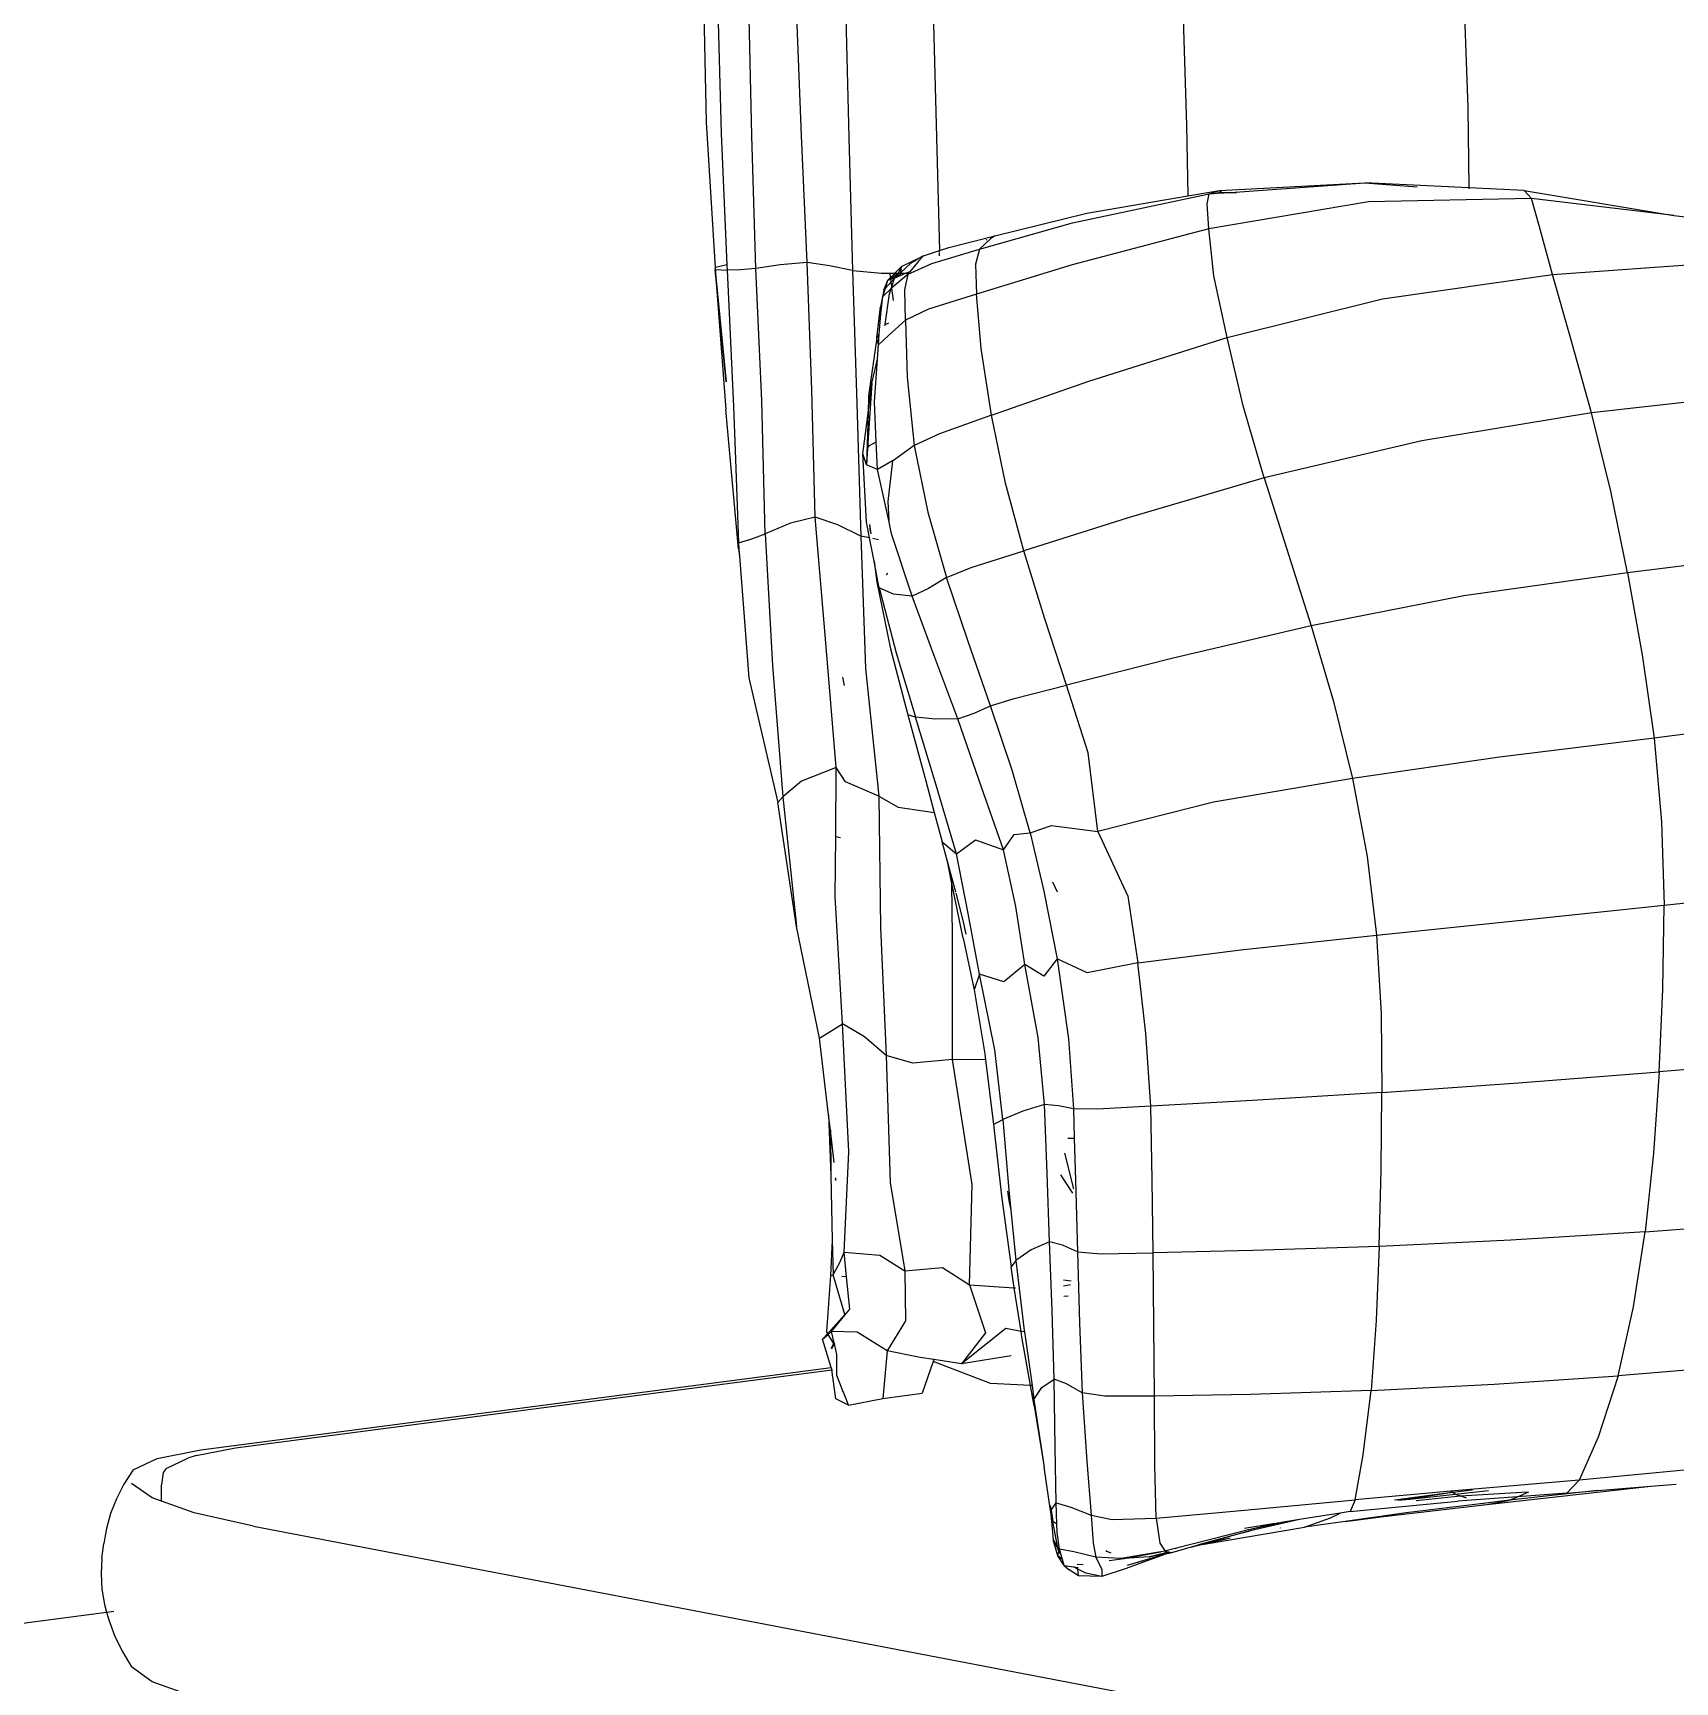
# Model space of a CAD drawing. Extents: x -10531 to 16009, y -6447 to 5372.
# Drawn here: x -3490.8 to -3018.1, y -2542.9 to -2068 of the extents above; entities that cross this region are included whole.
import ezdxf

# ---------------------------------------------------------------- set-up
doc = ezdxf.new("R2010")
doc.units = 0
doc.layers.get('0').update_dxf_attribs({"linetype": 'CONTINUOUS'})

msp = doc.modelspace()

# ---------------------------------------------------------------- linework, layer by layer
for p, q in [((-3079.32, -2044.89), (-3077.73, -2089.44)), ((-3297.86, -2051.71), (-3296.98, -2093.64)), ((-3160.1, -2052.31), (-3158.78, -2094.51)), ((-3293.73, -2057.52), (-3292.71, -2096.91)), ((-3283.87, -2097.6), (-3284.77, -2059.44)), ((-3269.57, -2097.49), (-3270.98, -2060.75)), ((-3256.86, -2059.69), (-3255.97, -2098.07)), ((-3231.74, -2058.07), (-3229.85, -2130.67)), ((-3296.98, -2093.64), (-3294.45, -2135.51)), ((-3077.73, -2089.44), (-3077.46, -2112.61)), ((-3292.71, -2096.91), (-3291.01, -2134.78)), ((-3282.72, -2135.79), (-3283.87, -2097.6)), ((-3267.91, -2134.14), (-3269.57, -2097.49)), ((-3255.97, -2098.07), (-3254.87, -2136.44)), ((-3158.78, -2094.51), (-3158.36, -2114.9)), ((-3149.21, -2113.32), (-3107.36, -2111.16)), ((-3146.04, -2113.89), (-3107.36, -2111.16)), ((-3107.36, -2111.16), (-3092.36, -2112.34)), ((-3077.46, -2112.61), (-3107.36, -2111.16)), ((-3061.5, -2113.38), (-3077.46, -2112.61)), ((-3077.46, -2112.61), (-3077.45, -2112.84)), ((-3191.57, -2122.67), (-3152.2, -2114.32)), ((-3187.47, -2119.9), (-3158.36, -2114.9)), ((-3158.36, -2114.9), (-3149.21, -2113.32)), ((-3152.81, -2117.24), (-3152.2, -2114.32)), ((-3152.33, -2124.35), (-3152.81, -2117.24)), ((-3106.36, -2116.63), (-3152.33, -2124.35)), ((-3152.2, -2114.32), (-3149.21, -2113.32)), ((-3152.2, -2114.32), (-3150.96, -2114.23)), ((-3151.15, -2114.26), (-3150.96, -2114.23)), ((-3150.96, -2114.23), (-3148.7, -2113.88)), ((-3150.96, -2114.23), (-3149.9, -2114.16)), ((-3149.9, -2114.16), (-3150.1, -2114.21)), ((-3148.7, -2113.88), (-3149.9, -2114.16)), ((-3149.9, -2114.16), (-3146.04, -2113.89)), ((-3149.21, -2113.32), (-3148.7, -2113.88)), ((-3148.7, -2113.88), (-3146.04, -2113.89)), ((-3146.04, -2113.89), (-3144.32, -2113.89)), ((-3059.45, -2115.64), (-3106.36, -2116.63)), ((-3061.5, -2113.38), (-3018.42, -2120.6)), ((-3061.5, -2113.38), (-3059.45, -2115.64)), ((-3057.16, -2123.82), (-3059.45, -2115.64)), ((-3018.42, -2120.6), (-3059.45, -2115.64)), ((-3213.92, -2126.41), (-3187.47, -2119.9)), ((-3018.42, -2120.6), (-2999.06, -2122.8)), ((-3227.12, -2129.78), (-3213.92, -2126.41)), ((-3218.34, -2130.3), (-3191.57, -2122.67)), ((-3215.14, -2127.26), (-3218.34, -2130.3)), ((-3213.92, -2126.41), (-3215.14, -2127.26)), ((-3152.33, -2124.35), (-3191.65, -2134.76)), ((-3150.89, -2137.96), (-3152.33, -2124.35)), ((-3053.38, -2137.57), (-3057.16, -2123.82)), ((-3234.45, -2132.15), (-3229.85, -2130.67)), ((-3232.09, -2134.42), (-3218.34, -2130.3)), ((-3229.85, -2130.67), (-3227.12, -2129.78)), ((-3229.84, -2131.22), (-3229.85, -2130.67)), ((-3229.81, -2132.14), (-3229.83, -2131.42)), ((-3218.34, -2130.3), (-3219.43, -2134.59)), ((-3216.39, -2127.61), (-3216.09, -2127.47)), ((-3294.4, -2135.5), (-3294.45, -2135.51)), ((-3294.45, -2135.51), (-3294.37, -2136.06)), ((-3294.45, -2135.51), (-3294.28, -2137.27)), ((-3291.26, -2168.44), (-3294.37, -2136.06)), ((-3294.37, -2136.06), (-3290.95, -2136.26)), ((-3294.37, -2136.06), (-3294.28, -2137.27)), ((-3291.01, -2134.78), (-3294.34, -2135.49)), ((-3291.01, -2134.78), (-3290.95, -2136.26)), ((-3287.15, -2136.22), (-3290.95, -2136.26)), ((-3290.95, -2136.26), (-3289.11, -2175.57)), ((-3282.72, -2135.79), (-3287.15, -2136.22)), ((-3275.67, -2134.77), (-3282.72, -2135.79)), ((-3280.97, -2173.95), (-3282.72, -2135.79)), ((-3267.91, -2134.14), (-3275.67, -2134.77)), ((-3261.54, -2135.08), (-3267.91, -2134.14)), ((-3266.62, -2170.79), (-3267.91, -2134.14)), ((-3254.87, -2136.44), (-3261.54, -2135.08)), ((-3254.87, -2136.44), (-3253.61, -2174.71)), ((-3254.87, -2136.44), (-3246.57, -2137.14)), ((-3240.82, -2135.22), (-3242.7, -2137.17)), ((-3240.82, -2135.22), (-3241.77, -2137.17)), ((-3238.14, -2134.35), (-3240.99, -2136.93)), ((-3240.99, -2136.93), (-3240.82, -2135.22)), ((-3240.82, -2135.22), (-3234.45, -2132.15)), ((-3238.4, -2136.79), (-3239.4, -2137.2)), ((-3238.9, -2137.43), (-3232.09, -2134.42)), ((-3238.4, -2136.79), (-3238.72, -2137.2)), ((-3235.91, -2133.67), (-3238.4, -2136.79)), ((-3234.45, -2132.15), (-3238.14, -2134.35)), ((-3234.45, -2132.15), (-3235.91, -2133.67)), ((-3219.43, -2134.59), (-3219.23, -2143.17)), ((-3191.65, -2134.76), (-3219.23, -2143.17)), ((-3053.38, -2137.57), (-3005.62, -2134.1)), ((-3294.28, -2137.27), (-3291.26, -2168.5)), ((-3294.28, -2137.27), (-3291.34, -2176.42)), ((-3246.57, -2137.14), (-3244.08, -2137.16)), ((-3246.11, -2143.9), (-3245.37, -2141.47)), ((-3243.75, -2141.54), (-3246.11, -2143.9)), ((-3245.89, -2142.06), (-3244.68, -2139.21)), ((-3245.37, -2141.47), (-3245.89, -2142.06)), ((-3245.37, -2141.47), (-3244.68, -2139.21)), ((-3243.76, -2139.65), (-3245.37, -2141.47)), ((-3243.92, -2138.43), (-3244.68, -2139.21)), ((-3244.68, -2139.21), (-3243.89, -2138.66)), ((-3244.68, -2139.21), (-3243.87, -2138.86)), ((-3244.24, -2143.12), (-3243.75, -2141.54)), ((-3243.92, -2138.43), (-3244.08, -2137.16)), ((-3244.08, -2137.16), (-3242.7, -2137.17)), ((-3243.03, -2137.51), (-3243.92, -2138.43)), ((-3243.89, -2138.66), (-3243.92, -2138.43)), ((-3243.89, -2138.66), (-3241.79, -2137.18)), ((-3243.87, -2138.86), (-3243.89, -2138.66)), ((-3243.87, -2138.86), (-3242.46, -2138.26)), ((-3243.76, -2139.65), (-3243.87, -2138.86)), ((-3242.81, -2138.57), (-3243.76, -2139.65)), ((-3243.59, -2141.03), (-3243.76, -2139.65)), ((-3243.75, -2141.54), (-3243.59, -2141.03)), ((-3243.68, -2141.48), (-3243.75, -2141.54)), ((-3243.54, -2141.36), (-3243.68, -2141.48)), ((-3243.59, -2141.03), (-3242.81, -2138.57)), ((-3243.54, -2141.36), (-3243.59, -2141.03)), ((-3238.9, -2137.43), (-3243.54, -2141.36)), ((-3243.07, -2145.06), (-3243.53, -2141.49)), ((-3242.7, -2137.17), (-3243.03, -2137.51)), ((-3239.4, -2137.2), (-3242.81, -2138.57)), ((-3242.46, -2138.26), (-3242.81, -2138.57)), ((-3242.7, -2137.17), (-3241.79, -2137.18)), ((-3241.27, -2137.18), (-3242.46, -2138.26)), ((-3242.46, -2138.26), (-3241.06, -2137.66)), ((-3241.79, -2137.18), (-3241.77, -2137.17)), ((-3241.79, -2137.18), (-3241.27, -2137.18)), ((-3240.99, -2136.93), (-3241.27, -2137.18)), ((-3241.27, -2137.18), (-3241.02, -2137.19)), ((-3241.06, -2137.66), (-3241.02, -2137.19)), ((-3241.02, -2137.19), (-3240.99, -2136.93)), ((-3241.02, -2137.19), (-3239.4, -2137.2)), ((-3239.78, -2141.95), (-3238.9, -2137.43)), ((-3239.4, -2137.2), (-3238.72, -2137.2)), ((-3238.72, -2137.2), (-3238.9, -2137.43)), ((-3147, -2155.65), (-3150.89, -2137.96)), ((-3102.34, -2144.58), (-3053.38, -2137.57)), ((-3048.12, -2156.04), (-3053.38, -2137.57)), ((-3245.89, -2142.06), (-3246.87, -2146.84)), ((-3246.73, -2148.85), (-3246.11, -2143.9)), ((-3245.89, -2142.06), (-3246.11, -2143.9)), ((-3245.5, -2151.95), (-3244.24, -2143.12)), ((-3239.62, -2150.72), (-3239.78, -2141.95)), ((-3219.23, -2143.17), (-3233.02, -2147.57)), ((-3217.86, -2158.87), (-3219.23, -2143.17)), ((-3147, -2155.65), (-3102.34, -2144.58)), ((-3247.85, -2155.74), (-3246.87, -2146.84)), ((-3247.2, -2154.69), (-3246.73, -2148.85)), ((-3239.62, -2150.72), (-3244.56, -2155.12)), ((-3233.02, -2147.57), (-3239.62, -2150.72)), ((-3239.62, -2150.72), (-3239.17, -2167.09)), ((-3247.85, -2155.74), (-3250.23, -2172.46)), ((-3247.85, -2155.74), (-3247.2, -2154.69)), ((-3247.44, -2157.79), (-3247.85, -2155.74)), ((-3247.44, -2157.79), (-3247.2, -2154.69)), ((-3244.56, -2155.12), (-3247.44, -2157.79)), ((-3245.6, -2152.11), (-3245.5, -2151.95)), ((-3245.56, -2152.23), (-3245.5, -2151.95)), ((-3245.5, -2151.95), (-3244.47, -2151.46)), ((-3186.83, -2168.3), (-3147, -2155.65)), ((-3142.46, -2175.36), (-3147, -2155.65)), ((-3247.73, -2161.92), (-3247.44, -2157.79)), ((-3214.86, -2178.09), (-3217.86, -2158.87)), ((-3042.15, -2177.41), (-3048.12, -2156.04)), ((-3249.28, -2168.88), (-3247.73, -2161.92)), ((-3248.58, -2174.26), (-3247.73, -2161.92)), ((-3249.28, -2168.88), (-3250.56, -2187.53)), ((-3250.4, -2177.48), (-3249.28, -2168.88)), ((-3239.17, -2167.09), (-3237.14, -2186.82)), ((-3214.86, -2178.09), (-3186.83, -2168.3)), ((-3280.07, -2212.22), (-3280.97, -2173.95)), ((-3265.64, -2207.47), (-3266.62, -2170.79)), ((-3253.61, -2174.71), (-3252.49, -2212.92)), ((-3250.23, -2172.46), (-3250.4, -2177.48)), ((-3248.05, -2185.72), (-3248.58, -2174.26)), ((-2994.04, -2172), (-3042.15, -2177.41)), ((-3287.73, -2216.55), (-3291.34, -2176.42)), ((-3289.11, -2175.57), (-3288.57, -2190.83)), ((-3251.92, -2189.23), (-3250.4, -2177.48)), ((-3250.4, -2177.48), (-3250.89, -2192.32)), ((-3214.86, -2178.09), (-3229.84, -2183.46)), ((-3210.83, -2197.6), (-3214.86, -2178.09)), ((-3136.37, -2196.08), (-3142.46, -2175.36)), ((-3042.15, -2177.41), (-3090.95, -2185.41)), ((-3036.58, -2199.98), (-3042.15, -2177.41)), ((-3229.84, -2183.46), (-3237.14, -2186.82)), ((-3250.56, -2187.53), (-3250.89, -2192.32)), ((-3250.56, -2187.53), (-3249.96, -2186.78)), ((-3249.96, -2186.78), (-3248.05, -2185.72)), ((-3247.68, -2193.71), (-3248.05, -2185.72)), ((-3237.14, -2186.82), (-3243.1, -2191.06)), ((-3237.14, -2186.82), (-3233.15, -2206)), ((-3090.95, -2185.41), (-3136.37, -2196.08)), ((-3288.6, -2190.62), (-3288.57, -2190.83)), ((-3288.57, -2190.83), (-3287.73, -2214.84)), ((-3250.83, -2208.8), (-3251.92, -2189.23)), ((-3250.89, -2192.32), (-3251.92, -2189.23)), ((-3247.68, -2193.71), (-3250.89, -2192.32)), ((-3243.38, -2191.23), (-3247.68, -2193.71)), ((-3244.45, -2208.41), (-3247.68, -2193.71)), ((-3243.38, -2191.23), (-3244.69, -2202.9)), ((-3243.1, -2191.06), (-3243.38, -2191.23)), ((-3205.61, -2217.08), (-3210.83, -2197.6)), ((-3136.37, -2196.08), (-3175.52, -2207.6)), ((-3136.37, -2196.08), (-3122.82, -2238.69)), ((-3244.69, -2202.9), (-3244.45, -2208.41)), ((-3031.82, -2223.42), (-3036.58, -2199.98)), ((-3265.64, -2207.47), (-3272.72, -2209.14)), ((-3259.11, -2209.63), (-3265.64, -2207.47)), ((-3262.53, -2243.6), (-3265.64, -2207.47)), ((-3233.15, -2206), (-3227.78, -2224.76)), ((-3175.52, -2207.6), (-3205.61, -2217.08)), ((-3283.89, -2213.63), (-3280.07, -2212.22)), ((-3272.72, -2209.14), (-3280.07, -2212.22)), ((-3280.07, -2212.22), (-3277.88, -2250.18)), ((-3252.49, -2212.92), (-3259.11, -2209.63)), ((-3249.95, -2213.42), (-3250.83, -2208.8)), ((-3250.03, -2209.51), (-3249.75, -2211.7)), ((-3249.96, -2209.58), (-3249.56, -2212.22)), ((-3243.62, -2212.22), (-3244.45, -2208.41)), ((-3237.68, -2230.13), (-3243.62, -2212.22)), ((-3287.73, -2214.84), (-3283.89, -2213.63)), ((-3287.73, -2214.84), (-3287.73, -2216.55)), ((-3287.73, -2214.84), (-3287.59, -2216.63)), ((-3287.73, -2216.55), (-3287.59, -2216.63)), ((-3287.73, -2216.55), (-3287.43, -2218.67)), ((-3287.59, -2216.63), (-3287.43, -2218.67)), ((-3252.49, -2212.92), (-3251.1, -2251.05)), ((-3249.95, -2213.42), (-3252.49, -2212.92)), ((-3248.69, -2220.08), (-3249.95, -2213.42)), ((-3247.37, -2213.92), (-3249.05, -2213.6)), ((-3220.69, -2221.93), (-3205.61, -2217.08)), ((-3199.6, -2236.42), (-3205.61, -2217.08)), ((-3287.43, -2218.67), (-3284.72, -2253.7)), ((-3248.69, -2220.08), (-3247.92, -2226.17)), ((-3247.59, -2225.9), (-3248.69, -2220.08)), ((-3227.78, -2224.76), (-3220.69, -2221.93)), ((-2985.21, -2217.68), (-3031.82, -2223.42)), ((-3247.59, -2225.9), (-3247.92, -2226.17)), ((-3247.92, -2226.17), (-3247.23, -2227.8)), ((-3247.92, -2226.17), (-3243.9, -2245.3)), ((-3247.23, -2227.8), (-3247.59, -2225.9)), ((-3244.73, -2223.65), (-3245.19, -2224.01)), ((-3227.78, -2224.76), (-3233, -2228.01)), ((-3221.59, -2243.27), (-3227.78, -2224.76)), ((-3031.82, -2223.42), (-3078.9, -2230.11)), ((-3031.82, -2223.42), (-3027.52, -2247.11)), ((-3247.23, -2227.8), (-3242.3, -2246.47)), ((-3243.12, -2229.59), (-3247.23, -2227.8)), ((-3237.68, -2230.13), (-3243.12, -2229.59)), ((-3233, -2228.01), (-3237.68, -2230.13)), ((-3231.14, -2247.81), (-3237.68, -2230.13)), ((-3078.9, -2230.11), (-3122.82, -2238.69)), ((-3193.26, -2255.77), (-3199.6, -2236.42)), ((-3122.82, -2238.69), (-3162.58, -2248.03)), ((-3122.82, -2238.69), (-3116.41, -2260.51)), ((-3259.56, -2279.53), (-3262.53, -2243.6)), ((-3243.9, -2245.3), (-3238.98, -2264.31)), ((-3215.15, -2261.73), (-3221.59, -2243.27)), ((-3277.88, -2250.18), (-3274.98, -2287.94)), ((-3242.3, -2246.47), (-3237.41, -2262.68)), ((-3224.53, -2265.45), (-3231.14, -2247.81)), ((-3162.58, -2248.03), (-3193.26, -2255.77)), ((-3027.52, -2247.11), (-3024.15, -2271.07)), ((-3284.72, -2253.7), (-3276.39, -2289.62)), ((-3257.14, -2255.9), (-3257.71, -2253.5)), ((-3251.1, -2251.05), (-3247.29, -2287.8)), ((-3215.15, -2261.73), (-3208.3, -2259.63)), ((-3208.3, -2259.63), (-3193.26, -2255.77)), ((-3187.01, -2275.24), (-3193.26, -2255.77)), ((-2938.09, -2260.13), (-3024.15, -2271.07)), ((-3236.7, -2265.04), (-3238.98, -2264.31)), ((-3238.98, -2264.31), (-3233.79, -2283.37)), ((-3237.52, -2262.79), (-3237.41, -2262.68)), ((-3237.41, -2262.68), (-3236.7, -2265.04)), ((-3231.09, -2283.67), (-3236.7, -2265.04)), ((-3231.01, -2265.62), (-3236.7, -2265.04)), ((-3224.53, -2265.45), (-3219.9, -2263.91)), ((-3219.9, -2263.91), (-3215.15, -2261.73)), ((-3208.96, -2280.31), (-3215.15, -2261.73)), ((-3116.41, -2260.51), (-3110.92, -2282.68)), ((-3224.53, -2265.45), (-3231.01, -2265.62)), ((-3218.38, -2283.26), (-3224.53, -2265.45)), ((-3024.15, -2271.07), (-3068.6, -2276.52)), ((-3024.15, -2271.07), (-3022.01, -2295.12)), ((-3184.28, -2297.94), (-3187.01, -2275.24)), ((-3068.6, -2276.52), (-3110.92, -2282.68)), ((-3269.61, -2283.44), (-3274.98, -2287.94)), ((-3259.56, -2279.53), (-3269.61, -2283.44)), ((-3259.7, -2299.37), (-3259.56, -2279.53)), ((-3256.94, -2283.66), (-3259.56, -2279.53)), ((-3247.29, -2287.8), (-3256.94, -2283.66)), ((-3233.79, -2283.37), (-3231.34, -2292.49)), ((-3224.92, -2304.39), (-3231.09, -2283.67)), ((-3211.44, -2303.23), (-3218.38, -2283.26)), ((-3203.7, -2298.37), (-3208.96, -2280.31)), ((-3110.92, -2282.68), (-3150.99, -2289.49)), ((-3110.92, -2282.68), (-3106.77, -2305.14)), ((-3274.98, -2287.94), (-3276.39, -2289.62)), ((-3274.98, -2287.94), (-3271.01, -2325.28)), ((-3247.29, -2287.8), (-3246.84, -2325.6)), ((-3247.29, -2287.8), (-3241.77, -2290.92)), ((-3271.01, -2325.28), (-3276.39, -2289.62)), ((-3241.77, -2290.92), (-3231.34, -2292.49)), ((-3231.34, -2292.49), (-3229.07, -2300.96)), ((-3150.99, -2289.49), (-3184.28, -2297.94)), ((-3203.7, -2298.37), (-3197.61, -2296.23)), ((-3197.61, -2296.23), (-3184.28, -2297.94)), ((-3184.28, -2297.94), (-3175.59, -2316.56)), ((-3022.01, -2295.12), (-3021.24, -2319.19)), ((-3259.83, -2316.62), (-3259.7, -2299.37)), ((-3259.7, -2299.37), (-3258.34, -2299.65)), ((-3229.07, -2300.96), (-3224.92, -2304.39)), ((-3227.53, -2306.58), (-3229.07, -2300.96)), ((-3224.92, -2304.39), (-3219.45, -2300.37)), ((-3219.45, -2300.37), (-3211.44, -2303.23)), ((-3211.44, -2303.23), (-3208.3, -2298.8)), ((-3208.3, -2298.8), (-3203.7, -2298.37)), ((-3203.7, -2298.37), (-3199.81, -2315.16)), ((-3226.25, -2312.92), (-3227.53, -2306.58)), ((-3226.26, -2311.23), (-3227.53, -2306.58)), ((-3221.59, -2321.55), (-3224.92, -2304.39)), ((-3207.83, -2319.57), (-3211.44, -2303.23)), ((-3106.77, -2305.14), (-3104.08, -2327.78)), ((-3226.25, -2312.92), (-3226.26, -2311.23)), ((-3225.12, -2315.41), (-3226.26, -2311.23)), ((-3197.27, -2312.45), (-3195.95, -2315.29)), ((-3257.78, -2353.34), (-3259.83, -2316.62)), ((-3223.07, -2328.62), (-3226.25, -2312.92)), ((-3226.12, -2328.03), (-3226.25, -2312.92)), ((-3225.11, -2315.43), (-3225.12, -2315.38)), ((-3222.99, -2323.55), (-3225.05, -2315.66)), ((-3199.81, -2315.16), (-3195.96, -2334.6)), ((-3175.59, -2316.56), (-3172.73, -2335.79)), ((-3021.24, -2319.19), (-2979.33, -2314.69)), ((-3218.32, -2339.05), (-3221.59, -2321.55)), ((-3205.31, -2336.23), (-3207.83, -2319.57)), ((-3063.24, -2323.59), (-3021.24, -2319.19)), ((-3021.66, -2343.3), (-3021.24, -2319.19)), ((-3264.35, -2357.48), (-3271.01, -2325.28)), ((-3246.84, -2325.6), (-3245.21, -2362.43)), ((-3222.2, -2327.47), (-3222.99, -2323.55)), ((-3104.08, -2327.78), (-3063.24, -2323.59)), ((-3226.05, -2363.55), (-3226.12, -2328.03)), ((-3223.07, -2328.62), (-3219.83, -2343.5)), ((-3143.05, -2332.04), (-3104.08, -2327.78)), ((-3104.08, -2327.78), (-3102.69, -2350.47)), ((-3205.31, -2336.23), (-3211.34, -2341.21)), ((-3201.45, -2357.25), (-3205.31, -2336.23)), ((-3199.85, -2339.6), (-3205.31, -2336.23)), ((-3195.96, -2334.6), (-3199.85, -2339.6)), ((-3187.32, -2338.68), (-3195.96, -2334.6)), ((-3195.96, -2334.6), (-3192.68, -2357.61)), ((-3172.73, -2335.79), (-3187.32, -2338.68)), ((-3172.73, -2335.79), (-3143.05, -2332.04)), ((-3170.41, -2356.08), (-3172.73, -2335.79)), ((-3218.32, -2339.05), (-3219.83, -2343.5)), ((-3213.9, -2360.77), (-3218.32, -2339.05)), ((-3211.34, -2341.21), (-3218.32, -2339.05)), ((-3219.83, -2343.5), (-3216.79, -2361.92)), ((-3022.68, -2367.17), (-3021.66, -2343.3)), ((-3102.69, -2350.47), (-3102.5, -2373.1)), ((-3264.35, -2357.48), (-3257.78, -2353.34)), ((-3251.44, -2357.05), (-3257.78, -2353.34)), ((-3255.93, -2390.15), (-3257.78, -2353.34)), ((-3261.75, -2379.55), (-3264.35, -2357.48)), ((-3245.21, -2362.43), (-3251.44, -2357.05)), ((-3199.64, -2376.59), (-3201.45, -2357.25)), ((-3192.68, -2357.61), (-3191.31, -2377.84)), ((-3169.05, -2377.05), (-3170.41, -2356.08)), ((-3245.21, -2362.43), (-3244.03, -2398.97)), ((-3237.56, -2364.64), (-3245.21, -2362.43)), ((-3226.05, -2363.55), (-3237.56, -2364.64)), ((-3216.57, -2363.69), (-3226.05, -2363.55)), ((-3220.44, -2399.62), (-3226.05, -2363.55)), ((-3216.79, -2361.92), (-3216.57, -2363.69)), ((-3216.57, -2363.69), (-3214.31, -2382.3)), ((-3211.62, -2380.86), (-3213.9, -2360.77)), ((-2981.8, -2363.59), (-3022.68, -2367.17)), ((-3063.19, -2370.35), (-3022.68, -2367.17)), ((-3022.68, -2367.17), (-3024.32, -2390.59)), ((-3102.5, -2373.1), (-3139.75, -2375.38)), ((-3102.74, -2395.49), (-3102.5, -2373.1)), ((-3102.5, -2373.1), (-3063.19, -2370.35)), ((-3205.86, -2378.43), (-3211.62, -2380.86)), ((-3199.64, -2376.59), (-3205.86, -2378.43)), ((-3198.81, -2396.3), (-3199.64, -2376.59)), ((-3195.6, -2376.9), (-3199.64, -2376.59)), ((-3191.31, -2377.84), (-3195.6, -2376.9)), ((-3184.34, -2377.88), (-3191.31, -2377.84)), ((-3191.31, -2377.84), (-3191.06, -2386.29)), ((-3169.05, -2377.05), (-3184.34, -2377.88)), ((-3139.75, -2375.38), (-3169.05, -2377.05)), ((-3168.6, -2398.22), (-3169.05, -2377.05)), ((-3261.75, -2379.55), (-3261.16, -2396.94)), ((-3261.24, -2383.92), (-3261.75, -2379.55)), ((-3214.31, -2382.3), (-3211.62, -2380.86)), ((-3214.31, -2382.3), (-3211.99, -2402.86)), ((-3211.62, -2380.86), (-3209.9, -2401.22)), ((-3261.24, -2383.92), (-3261.16, -2396.94)), ((-3260.14, -2393.23), (-3261.24, -2383.92)), ((-3192.91, -2386.26), (-3191.06, -2386.29)), ((-3191.06, -2386.29), (-3190.71, -2398.38)), ((-3257.32, -2419.11), (-3255.93, -2390.15)), ((-3191.2, -2400.85), (-3193.72, -2390.53)), ((-3024.32, -2390.59), (-3026.72, -2413.24)), ((-3261.16, -2396.94), (-3260.73, -2415.62)), ((-3259.8, -2397.68), (-3259.83, -2398.25)), ((-3259.8, -2397.68), (-3259.82, -2398.43)), ((-3198.15, -2416.1), (-3198.81, -2396.3)), ((-3191.44, -2402.06), (-3194.92, -2396.81)), ((-3103.27, -2417.43), (-3102.74, -2395.49)), ((-3244.03, -2398.97), (-3239.79, -2424.41)), ((-3221.18, -2428.47), (-3220.44, -2399.62)), ((-3210.24, -2401.49), (-3209.84, -2404.18)), ((-3209.9, -2401.22), (-3209.33, -2406.99)), ((-3190.71, -2398.38), (-3190.16, -2418.93)), ((-3168.31, -2419.27), (-3168.6, -2398.22)), ((-3211.99, -2402.86), (-3209.25, -2423.27)), ((-3209.84, -2404.18), (-3209.33, -2406.99)), ((-3209.33, -2406.99), (-3207.89, -2421.52)), ((-3026.72, -2413.24), (-2987.99, -2410.24)), ((-3260.73, -2415.62), (-3261.25, -2425.84)), ((-3260.73, -2415.62), (-3260.49, -2425.61)), ((-3198.15, -2416.1), (-3203.42, -2418.36)), ((-3197.45, -2435.89), (-3198.15, -2416.1)), ((-3194.42, -2417.04), (-3198.15, -2416.1)), ((-3065.39, -2415.64), (-3103.27, -2417.43)), ((-3026.72, -2413.24), (-3065.39, -2415.64)), ((-3030.03, -2434.79), (-3026.72, -2413.24)), ((-3258.39, -2421.81), (-3257.32, -2419.11)), ((-3257.32, -2419.11), (-3246.99, -2419.89)), ((-3256.61, -2426.17), (-3257.32, -2419.11)), ((-3246.99, -2419.89), (-3239.79, -2424.41)), ((-3207.89, -2421.52), (-3209.25, -2423.27)), ((-3203.42, -2418.36), (-3207.89, -2421.52)), ((-3207.89, -2421.52), (-3205.42, -2441.62)), ((-3190.16, -2418.93), (-3194.42, -2417.04)), ((-3190.16, -2418.93), (-3183.31, -2419.53)), ((-3190.16, -2418.93), (-3189.58, -2439.38)), ((-3183.31, -2419.53), (-3168.31, -2419.27)), ((-3139.6, -2418.61), (-3168.31, -2419.27)), ((-3168.1, -2440.11), (-3168.31, -2419.27)), ((-3103.27, -2417.43), (-3139.6, -2418.61)), ((-3103.27, -2417.43), (-3104.13, -2438.75)), ((-3261.25, -2425.84), (-3262.39, -2441.87)), ((-3261.25, -2425.84), (-3260.49, -2425.61)), ((-3260.52, -2425.89), (-3261.25, -2425.84)), ((-3260.49, -2425.61), (-3258.39, -2421.81)), ((-3257.13, -2437.07), (-3260.49, -2425.61)), ((-3256.61, -2426.17), (-3257.97, -2426.07)), ((-3255.68, -2435.46), (-3256.61, -2426.17)), ((-3239.79, -2424.41), (-3228.98, -2423.45)), ((-3239.79, -2424.41), (-3239.64, -2438.87)), ((-3228.98, -2423.45), (-3221.18, -2428.47)), ((-3208.31, -2429.31), (-3209.25, -2423.27)), ((-3221.18, -2428.47), (-3216.6, -2442.29)), ((-3221.18, -2428.47), (-3208.31, -2429.31)), ((-3208.31, -2429.31), (-3207.98, -2429.34)), ((-3206.37, -2441.88), (-3208.31, -2429.31)), ((-3194.16, -2427.08), (-3191.89, -2427.36)), ((-3194.11, -2428.75), (-3192.09, -2428.34)), ((-3255.68, -2435.46), (-3257.13, -2437.07)), ((-3257.09, -2437.21), (-3255.68, -2435.46)), ((-3196.86, -2455.63), (-3197.45, -2435.89)), ((-3194.04, -2431.76), (-3192.77, -2431.63)), ((-3034.47, -2454.68), (-3030.03, -2434.79)), ((-3257.13, -2437.07), (-3262.02, -2442.49)), ((-3260.89, -2441.91), (-3257.09, -2437.21)), ((-3257.09, -2437.21), (-3257.13, -2437.07)), ((-3239.64, -2438.87), (-3244.88, -2447.46)), ((-3189.58, -2439.38), (-3188.75, -2459.54)), ((-3167.95, -2460.51), (-3168.1, -2440.11)), ((-3104.13, -2438.75), (-3105.58, -2458.93)), ((-3262.02, -2442.49), (-3263.51, -2444.15)), ((-3263.51, -2444.15), (-3261.86, -2442.74)), ((-3260.98, -2452.27), (-3263.51, -2444.15)), ((-3262.02, -2442.49), (-3262.39, -2441.87)), ((-3261.86, -2442.74), (-3262.02, -2442.49)), ((-3261.86, -2442.74), (-3260.89, -2441.91)), ((-3260.25, -2445.4), (-3261.86, -2442.74)), ((-3260.98, -2446.85), (-3260.25, -2445.4)), ((-3253.56, -2442.08), (-3260.89, -2441.91)), ((-3260.15, -2445.19), (-3260.89, -2441.91)), ((-3260.25, -2445.4), (-3260.15, -2445.19)), ((-3260.18, -2445.53), (-3260.25, -2445.4)), ((-3260.1, -2445.39), (-3260.18, -2445.53)), ((-3260.1, -2445.39), (-3260.15, -2445.19)), ((-3260.01, -2445.81), (-3260.1, -2445.39)), ((-3244.88, -2447.46), (-3253.56, -2442.08)), ((-3210.75, -2441.08), (-3223.48, -2451.19)), ((-3216.6, -2442.29), (-3223.48, -2451.19)), ((-3206.37, -2441.88), (-3210.75, -2441.08)), ((-3205.36, -2442.06), (-3206.37, -2441.88)), ((-3206.12, -2443.48), (-3206.37, -2441.88)), ((-3203.63, -2457.48), (-3206.12, -2443.48)), ((-3205.42, -2441.62), (-3205.36, -2442.06)), ((-3205.36, -2442.06), (-3203.2, -2457.5)), ((-3260.18, -2445.53), (-3260.95, -2446.89)), ((-3260.01, -2445.81), (-3260.18, -2445.53)), ((-3259.38, -2448.55), (-3260.01, -2445.81)), ((-3259.4, -2454.54), (-3259.38, -2448.55)), ((-3244.88, -2447.46), (-3246.12, -2461.25)), ((-3235.38, -2449.39), (-3244.88, -2447.46)), ((-3231.45, -2449.98), (-3235.38, -2449.39)), ((-3231.45, -2449.98), (-3231.65, -2450.54)), ((-3223.48, -2451.19), (-3231.45, -2449.98)), ((-3209.23, -2448.97), (-3223.48, -2451.19)), ((-3442.48, -2476.02), (-3260.98, -2452.27)), ((-3432.49, -2475.43), (-3260.82, -2452.96)), ((-3260.86, -2452.66), (-3260.98, -2452.27)), ((-3260.82, -2452.96), (-3260.86, -2452.66)), ((-3259.66, -2461.29), (-3260.82, -2452.96)), ((-3260.72, -2452.95), (-3260.73, -2452.82)), ((-3260.73, -2452.95), (-3260.72, -2452.95)), ((-3260.72, -2452.95), (-3260.64, -2452.94)), ((-3260.71, -2452.98), (-3260.72, -2452.95)), ((-3257.65, -2459.01), (-3259.4, -2454.54)), ((-3231.65, -2450.54), (-3234.86, -2459.63)), ((-3215.11, -2456.88), (-3231.65, -2450.54)), ((-3070.18, -2457.11), (-3034.47, -2454.68)), ((-3034.47, -2454.68), (-3040.27, -2472.37)), ((-2998.84, -2451.76), (-3034.47, -2454.68)), ((-3257.65, -2459.01), (-3257.84, -2459.23)), ((-3256.94, -2460.85), (-3257.65, -2459.01)), ((-3246.12, -2461.25), (-3234.86, -2459.63)), ((-3203.63, -2457.48), (-3215.11, -2456.88)), ((-3202.59, -2463.35), (-3203.63, -2457.48)), ((-3203.2, -2457.5), (-3203.63, -2457.48)), ((-3203.2, -2457.5), (-3202.64, -2461.48)), ((-3202.64, -2461.48), (-3200.35, -2458.01)), ((-3200.35, -2458.01), (-3196.86, -2455.63)), ((-3196.53, -2475.32), (-3196.86, -2455.63)), ((-3193.31, -2457.02), (-3196.86, -2455.63)), ((-3188.75, -2459.54), (-3193.31, -2457.02)), ((-3182.21, -2460.53), (-3188.75, -2459.54)), ((-3188.75, -2459.54), (-3187.43, -2479.21)), ((-3105.58, -2458.93), (-3140.29, -2460.02)), ((-3107.89, -2477.44), (-3105.58, -2458.93)), ((-3105.58, -2458.93), (-3070.18, -2457.11)), ((-3256.06, -2463.1), (-3259.66, -2461.29)), ((-3257.09, -2460.87), (-3256.94, -2460.85)), ((-3256.06, -2463.1), (-3256.94, -2460.85)), ((-3256.06, -2463.1), (-3246.12, -2461.25)), ((-3202.59, -2463.35), (-3202.64, -2461.48)), ((-3202.64, -2461.48), (-3202.35, -2463.41)), ((-3202.35, -2463.41), (-3202.59, -2463.35)), ((-3202.59, -2463.35), (-3199.72, -2481.02)), ((-3202.35, -2463.41), (-3199.72, -2481.02)), ((-3167.95, -2460.51), (-3182.21, -2460.53)), ((-3140.29, -2460.02), (-3167.95, -2460.51)), ((-3167.87, -2480.27), (-3167.95, -2460.51)), ((-3040.27, -2472.37), (-3045.75, -2484.69)), ((-3461.97, -2481.76), (-3455.05, -2478.46)), ((-3455.05, -2478.46), (-3442.48, -2476.02)), ((-3452.43, -2481.4), (-3446.22, -2478.43)), ((-3443.81, -2477.63), (-3446.22, -2478.43)), ((-3443.81, -2477.63), (-3432.49, -2475.43)), ((-3196.3, -2491.28), (-3196.53, -2475.32)), ((-3110.19, -2490.36), (-3107.89, -2477.44)), ((-3461.97, -2481.76), (-3464.61, -2485.9)), ((-3453.32, -2482.53), (-3453.76, -2486.06)), ((-3452.43, -2481.4), (-3453.32, -2482.53)), ((-3197.85, -2493.5), (-3199.72, -2481.02)), ((-3187.43, -2479.21), (-3186.2, -2494.84)), ((-3167.48, -2495.65), (-3167.87, -2480.27)), ((-3013.45, -2481.63), (-3045.75, -2484.69)), ((-3464.61, -2485.9), (-3466.78, -2490.1)), ((-3456.48, -2489.84), (-3462.47, -2485.64)), ((-3453.76, -2490.8), (-3453.76, -2486.06)), ((-3082.68, -2487.93), (-3110.19, -2490.36)), ((-3045.75, -2484.69), (-3082.68, -2487.93)), ((-3082.2, -2488.24), (-3082.68, -2487.93)), ((-3076.44, -2487.58), (-3082.2, -2488.24)), ((-3081.35, -2488.78), (-3071.77, -2487.73)), ((-3079.83, -2489.28), (-3060.63, -2488.09)), ((-3072.29, -2491.77), (-3025.04, -2486.45)), ((-3040.41, -2487.72), (-3065.8, -2490.5)), ((-3063.44, -2489.49), (-3060.2, -2488.1)), ((-3049.26, -2488.46), (-3045.75, -2484.69)), ((-3049.26, -2488.46), (-3040.41, -2487.72)), ((-3040.41, -2487.72), (-3025.04, -2486.45)), ((-3025.04, -2486.45), (-3017.81, -2485.85)), ((-3466.78, -2490.1), (-3468.46, -2494.35)), ((-3453.76, -2490.8), (-3456.48, -2489.84)), ((-3444.38, -2494.09), (-3453.76, -2490.8)), ((-3197.96, -2491.98), (-3197.74, -2493.34)), ((-3197.74, -2493.34), (-3196.3, -2491.28)), ((-3196.3, -2491.28), (-3192, -2492.5)), ((-3196.08, -2497.42), (-3196.3, -2491.28)), ((-3192, -2492.5), (-3186.2, -2494.84)), ((-3142.08, -2493.41), (-3110.19, -2490.36)), ((-3110.19, -2490.36), (-3111.62, -2493.77)), ((-3111.62, -2493.77), (-3080.61, -2490.74)), ((-3101.99, -2495.23), (-3072.29, -2491.77)), ((-3082.23, -2488.25), (-3098.89, -2490.5)), ((-3097.87, -2490.52), (-3094.44, -2490.16)), ((-3094.44, -2490.16), (-3096.83, -2490.53)), ((-3073.35, -2491.42), (-3095.47, -2494.1)), ((-3082.23, -2488.25), (-3094.44, -2490.16)), ((-3094.44, -2490.16), (-3081.35, -2488.78)), ((-3092.61, -2490.58), (-3081.71, -2489.4)), ((-3082.2, -2488.24), (-3082.23, -2488.25)), ((-3081.35, -2488.78), (-3082.2, -2488.24)), ((-3081.71, -2489.4), (-3079.83, -2489.28)), ((-3081.35, -2488.78), (-3079.83, -2489.28)), ((-3063.44, -2489.49), (-3080.61, -2490.74)), ((-3079.83, -2489.28), (-3078.26, -2489.8)), ((-3065.8, -2490.5), (-3073.35, -2491.42)), ((-3073.35, -2491.42), (-3073.2, -2491.47)), ((-3072.29, -2491.77), (-3065.8, -2490.5)), ((-3065.8, -2490.5), (-3063.44, -2489.49)), ((-3049.26, -2488.46), (-3063.44, -2489.49)), ((-3468.46, -2494.35), (-3469.66, -2498.64)), ((-3427.36, -2497.99), (-3444.38, -2494.09)), ((-3197.85, -2493.5), (-3197.74, -2493.34)), ((-3197.21, -2496.65), (-3197.85, -2493.5)), ((-3197.85, -2493.5), (-3197.15, -2501.95)), ((-3197.74, -2493.34), (-3197.21, -2496.65)), ((-3196.08, -2497.42), (-3197.21, -2496.65)), ((-3195.79, -2504.26), (-3197.21, -2496.65)), ((-3195.99, -2499.83), (-3196.08, -2497.42)), ((-3186.2, -2494.84), (-3180.11, -2496.01)), ((-3186.2, -2494.84), (-3185.6, -2502.89)), ((-3180.11, -2496.01), (-3167.48, -2495.65)), ((-3167.48, -2495.65), (-3142.08, -2493.41)), ((-3167.48, -2495.65), (-3166.41, -2502.88)), ((-3133.93, -2497.34), (-3142.06, -2498.65)), ((-3133.83, -2497.39), (-3141.27, -2499.1)), ((-3133.73, -2497.45), (-3141.27, -2499.1)), ((-3133.28, -2497.69), (-3140.42, -2499.28)), ((-3132.89, -2497.18), (-3133.93, -2497.34)), ((-3133.83, -2497.39), (-3133.93, -2497.34)), ((-3132.89, -2497.18), (-3133.83, -2497.39)), ((-3133.73, -2497.45), (-3133.83, -2497.39)), ((-3131.35, -2496.93), (-3133.73, -2497.45)), ((-3133.28, -2497.69), (-3133.73, -2497.45)), ((-3126.19, -2496.1), (-3133.28, -2497.69)), ((-3131.35, -2496.93), (-3132.89, -2497.18)), ((-3126.19, -2496.1), (-3131.35, -2496.93)), ((-3114.46, -2494.22), (-3126.19, -2496.1)), ((-3124.81, -2498.25), (-3117.25, -2495.57)), ((-3113.06, -2496.59), (-3124.81, -2498.25)), ((-3117.25, -2495.57), (-3114.46, -2494.22)), ((-3111.62, -2493.77), (-3114.46, -2494.22)), ((-3095.47, -2494.1), (-3113.06, -2496.59)), ((-3113.06, -2496.59), (-3101.99, -2495.23)), ((-3469.66, -2498.64), (-3470.38, -2502.98)), ((-3427.36, -2497.99), (-2368.24, -2700.52)), ((-3195.74, -2506.47), (-3197.15, -2501.95)), ((-3197.15, -2501.95), (-3195.69, -2504.8)), ((-3197.15, -2501.95), (-3195.79, -2504.26)), ((-3195.31, -2504.62), (-3195.99, -2499.83)), ((-3141.27, -2499.1), (-3162.03, -2504.42)), ((-3151.61, -2502.41), (-3155.08, -2503.38)), ((-3153.93, -2503.18), (-3146.19, -2501.37)), ((-3153.69, -2503.14), (-3124.81, -2498.25)), ((-3140.42, -2499.28), (-3152.14, -2502.52)), ((-3152.14, -2502.52), (-3151.61, -2502.41)), ((-3140.42, -2499.28), (-3151.61, -2502.41)), ((-3151.61, -2502.41), (-3146.19, -2501.37)), ((-3146.53, -2500.87), (-3140.42, -2499.28)), ((-3131.63, -2498.55), (-3131.78, -2498.48)), ((-3470.94, -2507.24), (-3470.38, -2502.98)), ((-3195.69, -2504.8), (-3195.79, -2504.26)), ((-3195.79, -2504.26), (-3195.39, -2504.95)), ((-3195.74, -2506.47), (-3195.44, -2505.18)), ((-3194.44, -2507.6), (-3195.74, -2506.47)), ((-3193.94, -2509.31), (-3195.74, -2506.47)), ((-3195.44, -2505.18), (-3195.69, -2504.8)), ((-3195.44, -2505.18), (-3195.39, -2504.95)), ((-3194.9, -2506.03), (-3195.44, -2505.18)), ((-3195.39, -2504.95), (-3195.31, -2504.62)), ((-3195.39, -2504.95), (-3195.04, -2505.53)), ((-3191.19, -2505.39), (-3195.31, -2504.62)), ((-3195.04, -2505.53), (-3195.31, -2504.62)), ((-3194.9, -2506.03), (-3195.04, -2505.53)), ((-3194.44, -2507.6), (-3194.9, -2506.03)), ((-3184.83, -2506.91), (-3191.19, -2505.39)), ((-3185.6, -2502.89), (-3184.83, -2506.91)), ((-3184.83, -2506.91), (-3183.07, -2510.49)), ((-3177.73, -2507.29), (-3184.83, -2506.91)), ((-3181.66, -2505.29), (-3181.84, -2504.99)), ((-3180.47, -2505.75), (-3181.66, -2505.29)), ((-3176.92, -2507.15), (-3177.73, -2507.29)), ((-3171.9, -2506.32), (-3176.92, -2507.15)), ((-3176.7, -2507.24), (-3176.92, -2507.15)), ((-3176.7, -2507.24), (-3166.13, -2505.35)), ((-3176.7, -2507.24), (-3171.9, -2506.32)), ((-3169.46, -2506.81), (-3176.7, -2507.24)), ((-3165.04, -2506.18), (-3176.15, -2510.15)), ((-3163.66, -2505.69), (-3175.8, -2509.26)), ((-3165.04, -2506.18), (-3175.8, -2509.26)), ((-3166.13, -2505.35), (-3171.9, -2506.32)), ((-3169.46, -2506.81), (-3163.94, -2505.38)), ((-3169.46, -2506.81), (-3163.66, -2505.45)), ((-3163.66, -2505.69), (-3169.46, -2506.81)), ((-3166.41, -2502.88), (-3164.86, -2505.14)), ((-3164.86, -2505.14), (-3166.13, -2505.35)), ((-3163.04, -2505.61), (-3165.04, -2506.18)), ((-3163.66, -2505.69), (-3165.04, -2506.18)), ((-3164.67, -2505.09), (-3164.86, -2505.14)), ((-3164.86, -2505.14), (-3163.94, -2505.38)), ((-3164.67, -2505.09), (-3164.64, -2505.09)), ((-3162.03, -2504.42), (-3164.64, -2505.09)), ((-3163.94, -2505.38), (-3163.66, -2505.45)), ((-3163.66, -2505.45), (-3163.21, -2505.57)), ((-3163.21, -2505.57), (-3163.66, -2505.69)), ((-3163.04, -2505.61), (-3163.66, -2505.69)), ((-3163.21, -2505.57), (-3163.04, -2505.61)), ((-3156.45, -2503.77), (-3163.04, -2505.61)), ((-3162.03, -2504.42), (-3161.61, -2504.34)), ((-3157.39, -2503.99), (-3156.45, -2503.77)), ((-3156.45, -2503.77), (-3153.93, -2503.18)), ((-3155.08, -2503.38), (-3156.45, -2503.77)), ((-3155.64, -2503.48), (-3155.08, -2503.38)), ((-3152.14, -2502.52), (-3155.3, -2503.39)), ((-3155.08, -2503.38), (-3153.93, -2503.18)), ((-3153.93, -2503.18), (-3153.69, -2503.14)), ((-3152.53, -2502.59), (-3152.14, -2502.52)), ((-3470.94, -2507.24), (-3471.18, -2511.65)), ((-3471.18, -2511.65), (-3470.94, -2516.07)), ((-3193.94, -2509.31), (-3194.44, -2507.6)), ((-3193.94, -2509.31), (-3192.51, -2510.53)), ((-3193.94, -2509.31), (-3191.22, -2509.71)), ((-3189.8, -2512.29), (-3192.51, -2510.53)), ((-3190.02, -2510.33), (-3191.22, -2509.71)), ((-3191.22, -2509.71), (-3190.07, -2509.88)), ((-3190.23, -2508.89), (-3188.44, -2509.01)), ((-3190.02, -2510.33), (-3190.07, -2509.88)), ((-3190.07, -2509.88), (-3189.96, -2509.9)), ((-3187.74, -2511.52), (-3190.02, -2510.33)), ((-3189.8, -2512.29), (-3190.02, -2510.33)), ((-3183.11, -2512.42), (-3187.74, -2511.52)), ((-3176.15, -2510.15), (-3183.11, -2512.42)), ((-3183.07, -2510.49), (-3183.11, -2512.42)), ((-3181.03, -2507.9), (-3176.7, -2507.24)), ((-3470.94, -2516.07), (-3470.21, -2520.52)), ((-3183.11, -2512.42), (-3189.8, -2512.29)), ((-3470.21, -2520.52), (-3469.62, -2522.69)), ((-3588.77, -2538.55), (-3469.62, -2522.69)), ((-3469.62, -2522.69), (-3467.55, -2522.41)), ((-3469.62, -2522.69), (-3469, -2524.98)), ((-3469, -2524.98), (-3467.31, -2529.47)), ((-3467.31, -2529.47), (-3465.13, -2533.97)), ((-3465.13, -2533.97), (-3462.47, -2538.49)), ((-3456.48, -2542.79), (-3462.47, -2538.49)), ((-3444.38, -2547.12), (-3456.48, -2542.79))]:
    msp.add_line(p, q)

doc.saveas('drawing.dxf')
